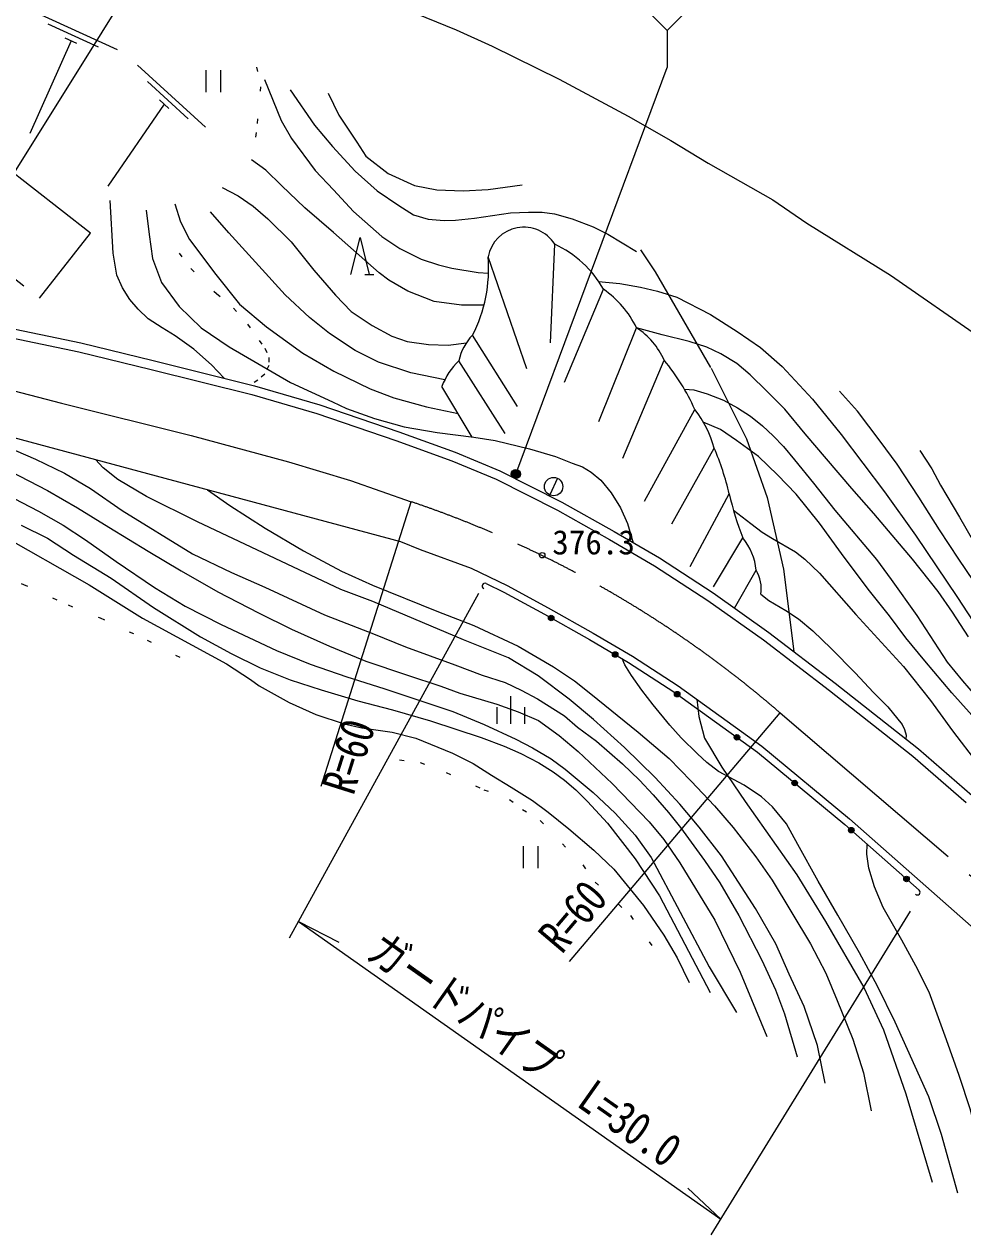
# Model space of a CAD drawing. Units: millimetres, scale not verified. Extents: x 40000 to 680000, y 20000 to 380000.
# Drawn here: x 382318 to 433269, y 251289 to 317035 of the extents above; entities that cross this region are included whole.
import ezdxf
from ezdxf.enums import TextEntityAlignment as Align

# ---------------------------------------------------------------- set-up
doc = ezdxf.new("R2010")
doc.units = ezdxf.units.MM
doc.header["$LTSCALE"] = 1000
for name, pattern in [('CHAIN', [18.5, 12, -1.5, 3.5, -1.5]), ('DASHED', [7.5, 6, -1.5]), ('DOTTED', [1.75, 0.25, -1.5])]:
    doc.linetypes.add(name, pattern=pattern)
for name, color, linetype, lineweight in [('M-BGD', 7, 'Continuous', 13), ('M-BMK', 2, 'CHAIN', 13), ('M-STR-HTXT', 7, 'Continuous', 13), ('M-STR-STRC', 7, 'Continuous', 13)]:
    doc.layers.add(name, color=color, linetype=linetype, lineweight=lineweight)
doc.styles.add('ＭＳ ゴシック', font='')
doc.styles.get('ＭＳ ゴシック').set_extended_font_data('MS Gothic')

msp = doc.modelspace()

# ---------------------------------------------------------------- hatches: boundary and pattern name
at = {"layer": 'M-BGD'}
for points in [[(410793, 284861, -1), (411055, 284714, -0.41421), (410851, 284657, -0.41421)], [(414267, 282879, -1), (414525, 282726, -0.41421), (414320, 282673, -0.41421)], [(417644, 280735, -1), (417887, 280560, -0.41421), (417678, 280526, -0.41421)], [(420888, 278395, -1), (421131, 278220, -0.41421), (420921, 278186, -0.41421)], [(424029, 275923, -1), (424260, 275731, -0.41421), (424049, 275712, -0.41421)], [(427102, 273362, -1), (427327, 273163, -0.41421), (427115, 273150, -0.41421)], [(430100, 270714, -1), (430325, 270515, -0.41421), (430113, 270502, -0.41421)]]:
    msp.add_hatch(color=256, dxfattribs=at).paths.add_polyline_path(points)
at = {"layer": 'M-STR-HTXT'}
msp.add_hatch(color=256, dxfattribs=at).paths.add_polyline_path([(409225, 292724, -0.41421), (409125, 292385, -0.41421), (408786, 292485, -1)])

# ---------------------------------------------------------------- linework, layer by layer
at = {"layer": 'M-BGD'}
for p, q in [((387382, 315651), (382829, 317717)), ((386348, 315791), (383616, 317031)), ((385176, 315993), (384539, 316282)), ((384858, 316138), (382631, 311093)), ((392166, 311452), (388466, 314815)), ((392174, 314538), (392174, 313338)), ((392974, 314538), (392974, 313338)), ((391224, 311903), (389004, 313921)), ((389913, 312690), (386865, 308242)), ((390172, 312454), (389654, 312925)), ((410888, 299725), (411116, 305085)), ((409595, 298313), (407501, 304403)), ((400801, 303443), (401301, 303443)), ((411656, 297591), (413763, 302640)), ((413512, 295461), (415559, 300546)), ((409092, 296264), (406650, 300141)), ((408420, 294801), (405919, 298761)), ((414819, 293472), (417057, 298784)), ((406630, 294616), (404985, 297361)), ((415993, 291124), (418722, 296113)), ((417479, 289902), (419777, 294018)), ((411266, 292376), (410848, 291467)), ((418473, 287591), (420592, 291527)), ((419731, 286476), (421323, 289133)), ((420882, 285324), (422053, 287386)), ((408743, 279041), (408743, 280541)), ((407993, 279041), (407993, 279941)), ((409493, 279041), (409493, 279941)), ((409402, 272393), (409402, 271193)), ((410202, 272393), (410202, 271193))]:
    msp.add_line(p, q, dxfattribs=at)
at = {"layer": 'M-BGD', "linetype": 'DOTTED'}
for points in [[(394924, 314709), (395147, 313642), (394913, 311155), (394653, 309672)], [(390722, 304600), (391360, 303759), (392763, 302401), (393684, 301619), (394430, 300752), (395068, 299860), (395387, 299438), (395598, 298931), (395598, 298500), (395375, 298029), (395003, 297710), (394612, 297453)], [(376276, 282672), (374677, 286147), (373729, 288390), (373407, 289041), (373286, 289504), (373342, 289801), (373754, 290062), (374091, 290062), (374906, 289770), (378868, 287894), (382271, 286612), (384708, 285494), (386441, 284794), (388988, 283585), (391573, 282219)], [(402690, 277076), (403811, 276931), (405231, 276391), (407271, 275463), (408658, 274937), (409375, 274386), (410326, 273789), (412639, 271373), (413308, 270443), (415232, 268621), (416825, 266383)]]:
    msp.add_lwpolyline(points, dxfattribs=at)
at = {"layer": 'M-BGD'}
for points in [[(395353, 314036), (396270, 311811), (396831, 310829), (398107, 309099), (399116, 308047), (400191, 306863), (401734, 305510), (402713, 304852), (403860, 304281), (404803, 303960), (405531, 303782), (406968, 303554), (407524, 303511)], [(396763, 313468), (398078, 311545), (399056, 310386), (400282, 309060), (401483, 307983), (402660, 307183), (403452, 306676), (404254, 306453), (405118, 306373), (405730, 306395), (406763, 306495), (408716, 306785), (409689, 306820), (410444, 306820), (411102, 306730), (412061, 306466), (413200, 306025), (414007, 305631), (415563, 304691)], [(398822, 313293), (399393, 312102), (400368, 310620), (400862, 309874), (402068, 308922), (403510, 308267), (404711, 308041), (406151, 307981), (407499, 308053), (409343, 308303)], [(407278, 301784), (406054, 301781), (404580, 301977), (403145, 302532), (402115, 303130), (401580, 303524), (399105, 305715), (397560, 307068), (396279, 308270), (395436, 309116), (394653, 309672)], [(393061, 308167), (393937, 307715), (394753, 307155), (395551, 306472), (396804, 305223), (398041, 303676), (399213, 302316), (400068, 301427), (401210, 300667), (402267, 300099), (403101, 299812), (404261, 299640), (405329, 299609), (406323, 299733)], [(393172, 297814), (392480, 298535), (391525, 299382), (390507, 300104), (389810, 300552), (389041, 301040), (388509, 301568), (388058, 302079), (387644, 302709), (387353, 303409), (387145, 304602), (386977, 307460)], [(390492, 307272), (390808, 306305), (391299, 305336), (392721, 303433), (394008, 301834), (395462, 300603), (397445, 299175), (399133, 298186), (401099, 297233), (402390, 296750), (404159, 296251), (405871, 295884)], [(388946, 306940), (389092, 305612), (389278, 304318), (389762, 303000), (390723, 301696), (391917, 300548), (393436, 299509), (396769, 297584), (399055, 296522), (399808, 296158), (401338, 295626), (402939, 295168), (404735, 294859), (406721, 294605), (407890, 294420), (409740, 293976), (411157, 293551), (412061, 293203), (412619, 292996), (413093, 292708), (413618, 292271), (414188, 291592), (414692, 290768), (415071, 289912), (415383, 288875)], [(405151, 297730), (403314, 298109), (401551, 298673), (400286, 299315), (398897, 300229), (397810, 301108), (396478, 302342), (395050, 303906), (393433, 305710), (392439, 306838)], [(400051, 303443), (400551, 305443), (401051, 303443)], [(413498, 303068), (414655, 302955), (415776, 302752), (416693, 302545), (417753, 302217), (419579, 301269), (421027, 300352), (422281, 299476), (423466, 298442), (425117, 296674), (426668, 294746), (429017, 291632), (430701, 289283), (432974, 285905), (435232, 282465), (438270, 278389), (439952, 276120), (441056, 274850), (442653, 273069), (444232, 271416), (447274, 268395), (448547, 267003)], [(380946, 300649), (385395, 299723), (389325, 298777), (394813, 297403), (398357, 296361), (402652, 294901), (405716, 293792), (408143, 292781), (411509, 291078), (414335, 289487), (416799, 288048), (419716, 286156), (422743, 283997), (426342, 281244), (430870, 277674), (433780, 275145)], [(433581, 283764), (432714, 285106), (431939, 286222), (430536, 287987), (429633, 289054), (428437, 290470), (427255, 291812), (425868, 293434), (424704, 294789), (423617, 296120), (422633, 297114), (421728, 298000), (420997, 298608), (420142, 299137), (419372, 299487), (418410, 299804), (416957, 300165), (415559, 300546)], [(380850, 300158), (385285, 299235), (389206, 298291), (394681, 296920), (398206, 295884), (402486, 294430), (405534, 293326), (407934, 292327), (411273, 290637), (414086, 289053), (416537, 287622), (419435, 285742), (422446, 283595), (426035, 280850), (430551, 277289), (433446, 274772)], [(418155, 297221), (418663, 297181), (419394, 296962), (420273, 296620), (421040, 296203), (421751, 295740), (422391, 295215), (422981, 294680), (423528, 294102), (424125, 293381), (425159, 292110), (426322, 290636), (428581, 287965), (429373, 286879), (430774, 284920), (432422, 282384), (433249, 281382), (434625, 279780)], [(433855, 286803), (433056, 287980), (432013, 289566), (430880, 291341), (429699, 293145), (428788, 294386), (427545, 296022), (426575, 297110)], [(444155, 265318), (443600, 266947), (443198, 267720), (442603, 268850), (441655, 270400), (440956, 271378), (439977, 272520), (437057, 275897), (435669, 277382), (434091, 279156), (432674, 280727), (431217, 282466), (430184, 283705), (429288, 284904), (428140, 286360), (426681, 288293), (425495, 289934), (424222, 291519), (423216, 292563), (422172, 293561), (420976, 294425), (420125, 295017), (419182, 295426)], [(380256, 294994), (389479, 292500), (402738, 288941), (403807, 288499), (406579, 287492), (408540, 286553), (410752, 285342), (413207, 283969), (415334, 282713), (417817, 281103), (422365, 277823), (427126, 273874), (440638, 261941)], [(381846, 293891), (382927, 293410), (384505, 292645), (385916, 291821), (387640, 290617), (391459, 288279), (393575, 287265), (395381, 286457), (398613, 284963), (401270, 283928), (403010, 283226), (405688, 282237), (407176, 281680), (408420, 281287), (409291, 280874), (410177, 280399), (411643, 279476), (412349, 278862), (413390, 278101), (414790, 276863), (415725, 275974), (416457, 275176), (417293, 274216), (417945, 273415), (419248, 271610), (420078, 270397), (421114, 268634), (422369, 266212), (423108, 264601), (423593, 263282), (424286, 260947)], [(430945, 293889), (431592, 292892), (432068, 292006), (433085, 290266), (434620, 287612), (435870, 285723), (437433, 283524), (439447, 280703), (441514, 277790), (442541, 276364), (443661, 275059), (445096, 273363), (447288, 271181), (449534, 268964), (452374, 266334)], [(425806, 259528), (425378, 261566), (424656, 263689), (423847, 265452), (423125, 267086), (422018, 269006), (420168, 271876), (418955, 273420), (417909, 274671), (416564, 276129), (414911, 277748), (413220, 279274), (411907, 280370), (410222, 281651), (408607, 282627), (406170, 283606), (401251, 285685), (399512, 286338), (391732, 290008), (388949, 291391), (387397, 292315), (386597, 292936), (386188, 293390)], [(381027, 293026), (383579, 291702), (385211, 290772), (386902, 289715), (389039, 288413), (390831, 287355), (392831, 286210), (395031, 285063), (396830, 284187), (398897, 283248), (400856, 282443), (403073, 281708), (404943, 281088), (405964, 280703), (407977, 280104), (409141, 279693), (410244, 279215), (411357, 278402), (412393, 277528), (414234, 275790), (416250, 273721), (417043, 272748), (417911, 271484), (419801, 268368), (421189, 265545), (422640, 262053)], [(381326, 291519), (383101, 290587), (384431, 289825), (385644, 289029), (387304, 287859), (389391, 286434), (391052, 285433), (393004, 284426), (396021, 283014), (397846, 282271), (399834, 281587), (401834, 280953), (405577, 279703), (407285, 278994), (409011, 278200), (409913, 277730), (410924, 277131), (411675, 276575), (413209, 275317), (414403, 274196), (415488, 272989), (416355, 271773), (419501, 265843), (420994, 263363)], [(392259, 291754), (393471, 290901), (395399, 289674), (397478, 288432), (399533, 287325), (401223, 286571), (404724, 285156), (406734, 284373), (409127, 283248), (411055, 282133), (412183, 281369), (413083, 280671), (415641, 278582), (417324, 277150), (418529, 275927), (419792, 274592), (420801, 273416), (422031, 271813), (422917, 270551), (425001, 267098), (425830, 265496), (426456, 264020), (427303, 261914), (427871, 260080), (428295, 258015)], [(420819, 290646), (421767, 289918), (422386, 289445), (422932, 289100), (424185, 288378), (424691, 287987), (425491, 287227), (427468, 284975), (430057, 282151), (431508, 280313), (432708, 278661), (434071, 276886), (435519, 274774), (436510, 273250), (437070, 272464), (437547, 271702), (437764, 271268), (437938, 270646)], [(380922, 289373), (385837, 286585), (388747, 284770), (393301, 282293), (394605, 281444), (395070, 281106), (396695, 280199), (398154, 279552), (399691, 279047), (400642, 278828), (402291, 278579), (403576, 278256), (405575, 277447), (406687, 276890), (407683, 276248), (408761, 275608), (409907, 274866), (410754, 274248), (411875, 273342), (413232, 272170), (414327, 271154), (415931, 269165), (417046, 267565), (417766, 266335), (418420, 264992)], [(382155, 289820), (383586, 289115), (384998, 288198), (387042, 286943), (389327, 285359), (391892, 283761), (393553, 282856), (395121, 282084), (396761, 281428), (398434, 280878), (400420, 280292), (402306, 279798), (404370, 279193), (407129, 278304), (408376, 277833), (409279, 277434), (410246, 276921), (411038, 276426), (411640, 275988), (412265, 275446), (412899, 274813), (413987, 273638), (415487, 271713), (416803, 269693), (419561, 264445)], [(407391, 286660), (408358, 286197), (410558, 284992), (413008, 283623), (415123, 282373), (417591, 280773), (422120, 277506), (426866, 273571), (430900, 270008)], [(422305, 286075), (422744, 285741), (423669, 285201), (424359, 284742), (425121, 284096), (426118, 283126), (427419, 281808), (428423, 280742), (429196, 279957), (429984, 279005), (430110, 278724), (430187, 278423), (430186, 278213)], [(432993, 253556), (432107, 256730), (431427, 258786), (430690, 260426), (429605, 262830), (428646, 264784), (427658, 266609), (426488, 268643), (425424, 270496), (424307, 272483), (423706, 273599), (422934, 274534), (422351, 275072), (421407, 275706), (420008, 276457), (419378, 276940), (418868, 277406), (417977, 278276), (417371, 278974), (416463, 280064), (415854, 280869), (415284, 281659), (414928, 282247), (414774, 282579)], [(434809, 252376), (434710, 253442), (434227, 255831), (433686, 258075), (433066, 259940), (432379, 261885), (431451, 264473), (430717, 265896), (429969, 267296), (428942, 269072), (428478, 270193), (428176, 271208), (428058, 271969), (428074, 272503)]]:
    msp.add_lwpolyline(points, dxfattribs=at)
at = {"layer": 'M-BGD', "linetype": 'DASHED'}
msp.add_lwpolyline([(380332, 310061), (377567, 306536), (383153, 302155), (385918, 305681)], close=True, dxfattribs=at)
for points in [[(415776, 304785), (416573, 303593), (419608, 298347), (421534, 294516), (422652, 291335), (423540, 287431), (424097, 282962)], [(418823, 280377), (418944, 279442), (419247, 278265), (420193, 276693), (421464, 274823), (424263, 270831), (425813, 268311), (427906, 264722), (428962, 262414), (430186, 258938), (431599, 254138)]]:
    msp.add_lwpolyline(points, dxfattribs=at)
at = {"layer": 'M-BGD'}
for centre, radius in [((411057, 291921), 500), ((410439, 288196), 150), ((410924, 284787), 150), ((414396, 282802), 150), ((417765, 280648), 150), ((421009, 278307), 150), ((424145, 275827), 150), ((427214, 273263), 150), ((430212, 270615), 150)]:
    msp.add_circle(centre, radius, dxfattribs=at)
for centre, radius, start, end in [((409441, 304039), 1975, 32.00971, 169.35787), ((408679, 299790), 5829, 29.27182, 65.28609), ((399662, 303751), 7866, 332.6777, 4.75406), ((410652, 298156), 5458, 25.97651, 55.25104), ((413382, 297177), 4011, 23.61614, 57.13876), ((408670, 298186), 2811, 135.93864, 168.18993), ((408654, 295926), 3940, 133.96827, 158.62839), ((408359, 291507), 11341, 23.96249, 39.916), ((413799, 292322), 6213, 15.84087, 37.5953), ((404969, 287795), 16062, 13.43716, 22.79656), ((438431, 295663), 18313, 193.05223, 200.89228), ((418891, 287090), 3176, 5.34146, 40.02759), ((420359, 286380), 1970, 351.10022, 30.68899), ((407326, 286525), 150, 64.4263, 244.4263), ((430800, 269895), 150, 228.54954, 48.54954)]:
    msp.add_arc(centre, radius, start, end, dxfattribs=at)
at = {"layer": 'M-BMK'}
for points in [[(377409, 298260), (384349, 296458), (391387, 294707), (396672, 293261), (400029, 292248), (403329, 291100)], [(423353, 279632), (450277, 256609)]]:
    msp.add_lwpolyline(points, dxfattribs=at)
msp.add_arc((384078, 234273), 60000, 49.11173, 71.28578, dxfattribs=at)
at = {"layer": 'M-STR-HTXT'}
for p, q in [((409006, 292605), (417221, 314686)), ((398441, 275652), (403329, 291100)), ((396723, 267422), (406992, 286129)), ((411918, 266125), (423353, 279632)), ((397207, 268304), (420142, 252142)), ((397207, 268304), (399391, 267183)), ((419617, 251289), (430425, 268860)), ((420142, 252142), (418352, 253822))]:
    msp.add_line(p, q, dxfattribs=at)
for points in [[(376744, 300918), (391487, 324532), (408660, 324532)], [(401991, 318276), (405770, 316730), (407717, 315837), (411357, 314047), (415107, 312033), (417417, 310712), (419439, 309485), (422951, 307488), (424808, 306224), (429341, 303397), (434246, 300006)]]:
    msp.add_lwpolyline(points, dxfattribs=at)
msp.add_circle((409006, 292605), 250, dxfattribs=at)
at = {"layer": 'M-STR-STRC'}
for p, q in [((412721, 321186), (417221, 316685)), ((417222, 316686), (421722, 321186)), ((417221, 316685), (417221, 314686))]:
    msp.add_line(p, q, dxfattribs=at)

# ---------------------------------------------------------------- texts
at = {"layer": 'M-BGD', "style": 'ＭＳ ゴシック'}
msp.add_text('376.3', height=1320, dxfattribs=at).set_placement((410983, 288900), align=Align.MIDDLE_LEFT)
at = {"layer": 'M-STR-HTXT', "style": 'ＭＳ ゴシック', "width": 0.8}
msp.add_text('R=60', height=1833, rotation=72.442, dxfattribs=at).set_placement((398441, 275652), align=Align.TOP_LEFT)
msp.add_text('R=60', height=1833, rotation=49.749, dxfattribs=at).set_placement((411918, 266125), align=Align.BOTTOM_LEFT)
msp.add_text('ガードパイプ\u3000L=30.0', height=1833, rotation=324.828, dxfattribs=at).set_placement((408645, 260181), align=Align.BOTTOM_CENTER)

doc.saveas('drawing.dxf')
